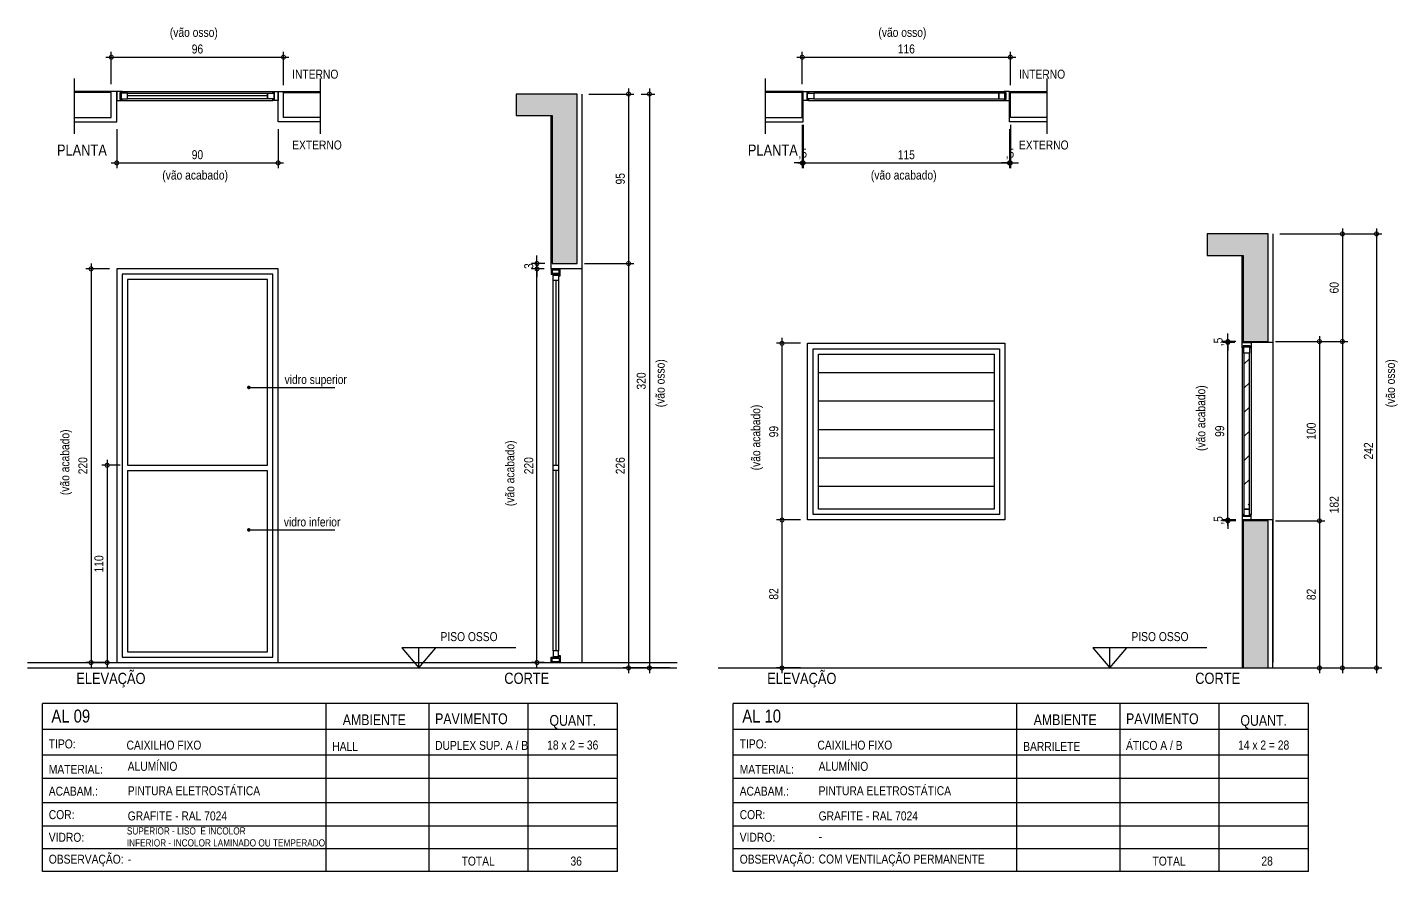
# Model space of a CAD drawing. Header units: metres. Extents: x 0 to 48.6, y -20.8 to 5.5.
# Drawn here: x 32.98 to 40.62, y 0.38 to 5.09 of the extents above; entities that cross this region are included whole.
import ezdxf

# ---------------------------------------------------------------- set-up
doc = ezdxf.new("R2010")
doc.units = ezdxf.units.M
for name, color, linetype in [('AR-CAIXILHO', 1, 'Continuous'), ('ARQ-ALV ACAB', 4, 'Continuous'), ('ARQ-ALV OSSO', 5, 'Continuous'), ('ARQ-AUX', 7, 'Continuous'), ('ARQ-AUX2', 2, 'Continuous'), ('ARQ-CAX', 1, 'Continuous'), ('ARQ-CAX @ 1', 1, 'Continuous'), ('ARQ-DIM', 2, 'Continuous'), ('ARQ-ENCH', 1, 'Continuous'), ('ARQ-EST', 2, 'Continuous'), ('ARQ-SIM', 1, 'Continuous'), ('ARQ-TXT', 2, 'Continuous'), ('ARQ-TXT01', 2, 'Continuous'), ('ES-CORTE', 2, 'Continuous')]:
    doc.layers.add(name, color=color, linetype=linetype)
doc.styles.add('Adesa', font='ARIALN.TTF')
doc.styles.add('ROMANS', font='romans', dxfattribs={"height": 0.2})
doc.dimstyles.new('1-25ARQ', dxfattribs={"dimscale": 0.25, "dimtxt": 0.2, "dimasz": 0.08, "dimexe": 0.16, "dimexo": 0.1, "dimgap": 0.1, "dimtad": 1, "dimzin": 4, "dimdsep": 46, "dimtxsty": 'ROMANS', "dimblk": 'DOT', "dimcen": 0.1, "dimclrd": 1, "dimclre": 1, "dimclrt": 3, "dimadec": 0, "dimazin": 0, "dimtfac": 1, "dimtix": 1, "dimtmove": 2, "dimatfit": 3, "dimldrblk": 'DOT', "dimfxl": 1, "dimtolj": 1, "dimtzin": 4, "dimlwd": -1, "dimlwe": -1, "dimarcsym": 0})
doc.dimstyles.new('ADESA 1-0025', dxfattribs={"dimtxt": 0.05, "dimasz": 0.045, "dimexe": 0.03, "dimexo": 0.04, "dimgap": 0.02, "dimtad": 1, "dimtoh": 1, "dimdec": 0, "dimlfac": 100, "dimzin": 4, "dimtxsty": 'Adesa', "dimblk": 'DOTSMALL', "dimcen": 1, "dimdle": 0.03, "dimclrd": 1, "dimclre": 1, "dimclrt": 256, "dimazin": 1, "dimtm": 1e-09, "dimtfac": 1, "dimtdec": 0, "dimtix": 1, "dimtmove": 2, "dimatfit": 0, "dimldrblk": 'DOTSMALL', "dimfxl": 0.8, "dimtvp": 2, "dimtolj": 1, "dimtzin": 0, "dimarcsym": 0})

# ---------------------------------------------------------------- blocks, each defined once
blk = doc.blocks.new('_DotSmall')
at = {"color": 0, "linetype": 'ByBlock', "const_width": 0.5}
blk.add_lwpolyline([(-0.0625, 0, 1), (0.0625, 0, 1)], format="xyb", close=True, dxfattribs=at)
blk = doc.blocks.new('*D160')
at = {"layer": 'ARQ-DIM', "color": 1, "lineweight": -2, "transparency": 16777216}
for p, q in [((33.4754, 4.5188), (33.4754, 4.3006)), ((34.3754, 4.5188), (34.3754, 4.3006)), ((33.4454, 4.3306), (34.4054, 4.3306))]:
    blk.add_line(p, q, dxfattribs=at)
at = {"layer": 'ARQ-DIM', "color": 1, "lineweight": -2, "transparency": 16777216, "xscale": 0.045, "yscale": 0.045, "zscale": 0.045, "rotation": 180}
blk.add_blockref('_DotSmall', (33.4754, 4.3306), dxfattribs=at)
at = {"layer": 'ARQ-DIM', "color": 1, "lineweight": -2, "transparency": 16777216, "xscale": 0.045, "yscale": 0.045, "zscale": 0.045}
blk.add_blockref('_DotSmall', (34.3754, 4.3306), dxfattribs=at)
at = {"layer": 'ARQ-DIM', "transparency": 16777216, "insert": (33.9254, 4.3761), "char_height": 0.05, "attachment_point": 5, "style": 'Adesa'}
blk.add_mtext('\\A1;90', dxfattribs=at)
blk = doc.blocks.new('*D158')
at = {"layer": 'ARQ-DIM', "color": 1, "lineweight": -2, "transparency": 16777216}
for p, q in [((33.3324, 3.7697), (33.3324, 1.5147)), ((33.4354, 3.7397), (33.3024, 3.7397)), ((33.4354, 1.5447), (33.3024, 1.5447))]:
    blk.add_line(p, q, dxfattribs=at)
at = {"layer": 'ARQ-DIM', "color": 1, "lineweight": -2, "transparency": 16777216, "xscale": 0.045, "yscale": 0.045, "zscale": 0.045}
for p, rotation in [((33.3324, 3.7397), 90), ((33.3324, 1.5447), 270)]:
    blk.add_blockref('_DotSmall', p, dxfattribs=dict(at, rotation=rotation))
at = {"layer": 'ARQ-DIM', "transparency": 16777216, "insert": (33.2869, 2.6422), "char_height": 0.05, "attachment_point": 5, "rotation": 90, "style": 'Adesa'}
blk.add_mtext('\\A1;220', dxfattribs=at)
blk = doc.blocks.new('*D161')
at = {"layer": 'ARQ-DIM', "color": 1, "lineweight": -2, "transparency": 16777216}
for p, q in [((33.4154, 4.9201), (34.4354, 4.9201)), ((33.4454, 4.7688), (33.4454, 4.9501)), ((34.4054, 4.7638), (34.4054, 4.9501))]:
    blk.add_line(p, q, dxfattribs=at)
at = {"layer": 'ARQ-DIM', "color": 1, "lineweight": -2, "transparency": 16777216, "xscale": 0.045, "yscale": 0.045, "zscale": 0.045, "rotation": 180}
blk.add_blockref('_DotSmall', (33.4454, 4.9201), dxfattribs=at)
at = {"layer": 'ARQ-DIM', "color": 1, "lineweight": -2, "transparency": 16777216, "xscale": 0.045, "yscale": 0.045, "zscale": 0.045}
blk.add_blockref('_DotSmall', (34.4054, 4.9201), dxfattribs=at)
at = {"layer": 'ARQ-DIM', "transparency": 16777216, "insert": (33.9254, 4.9656), "char_height": 0.05, "attachment_point": 5, "style": 'Adesa'}
blk.add_mtext('\\A1;96', dxfattribs=at)
blk = doc.blocks.new('*D159')
at = {"layer": 'ARQ-DIM', "color": 1, "lineweight": -2, "transparency": 16777216}
for p, q in [((36.3284, 4.7447), (36.3284, 3.7397)), ((36.1076, 4.7147), (36.3584, 4.7147)), ((36.0826, 3.7697), (36.3584, 3.7697))]:
    blk.add_line(p, q, dxfattribs=at)
at = {"layer": 'ARQ-DIM', "color": 1, "lineweight": -2, "transparency": 16777216, "xscale": 0.045, "yscale": 0.045, "zscale": 0.045}
for p, rotation in [((36.3284, 4.7147), 90), ((36.3284, 3.7697), 270)]:
    blk.add_blockref('_DotSmall', p, dxfattribs=dict(at, rotation=rotation))
at = {"layer": 'ARQ-DIM', "transparency": 16777216, "insert": (36.2828, 4.2422), "char_height": 0.05, "attachment_point": 5, "rotation": 90, "style": 'Adesa'}
blk.add_mtext('\\A1;95', dxfattribs=at)
blk = doc.blocks.new('_Dot')
at = {"color": 0, "linetype": 'ByBlock', "lineweight": -2}
blk.add_line((-0.5, 0), (-1, 0), dxfattribs=at)
at = {"color": 0, "linetype": 'ByBlock', "const_width": 0.5}
blk.add_lwpolyline([(-0.25, 0, 1), (0.25, 0, 1)], format="xyb", close=True, dxfattribs=at)
blk = doc.blocks.new('*D155')
at = {"layer": 'ARQ-DIM', "color": 1, "lineweight": -2, "transparency": 16777216}
for p, q in [((35.818, 1.5147), (35.818, 3.7697)), ((35.8576, 3.7397), (35.788, 3.7397)), ((35.8576, 1.5447), (35.788, 1.5447))]:
    blk.add_line(p, q, dxfattribs=at)
at = {"layer": 'ARQ-DIM', "color": 1, "lineweight": -2, "transparency": 16777216, "xscale": 0.045, "yscale": 0.045, "zscale": 0.045}
for p, rotation in [((35.818, 3.7397), 90), ((35.818, 1.5447), 270)]:
    blk.add_blockref('_DotSmall', p, dxfattribs=dict(at, rotation=rotation))
at = {"layer": 'ARQ-DIM', "transparency": 16777216, "insert": (35.7724, 2.6422), "char_height": 0.05, "attachment_point": 5, "rotation": 90, "style": 'Adesa'}
blk.add_mtext('\\A1;220', dxfattribs=at)
blk = doc.blocks.new('*D156')
at = {"layer": 'ARQ-DIM', "color": 1, "lineweight": -2, "transparency": 16777216}
for p, q in [((35.8626, 3.7697), (35.788, 3.7697)), ((35.818, 3.7697), (35.818, 3.8147)), ((35.818, 3.7697), (35.818, 3.7397)), ((35.8576, 3.7397), (35.788, 3.7397)), ((35.818, 3.7397), (35.818, 3.6947))]:
    blk.add_line(p, q, dxfattribs=at)
at = {"layer": 'ARQ-DIM', "color": 1, "lineweight": -2, "transparency": 16777216, "xscale": 0.045, "yscale": 0.045, "zscale": 0.045}
for p, rotation in [((35.818, 3.7697), 270), ((35.818, 3.7397), 90)]:
    blk.add_blockref('_DotSmall', p, dxfattribs=dict(at, rotation=rotation))
at = {"layer": 'ARQ-DIM', "transparency": 16777216, "insert": (35.7724, 3.7547), "char_height": 0.05, "attachment_point": 5, "rotation": 90, "style": 'Adesa'}
blk.add_mtext('\\A1;3', dxfattribs=at)
blk = doc.blocks.new('*U150')
at = {"color": 7, "linetype": 'ByBlock', "ltscale": 0.5}
for p, q in [((-0.01, 2.1604), (-0.01, 0.0646)), ((-0.04, 0.0646), (-0.04, 1.07))]:
    blk.add_line(p, q, dxfattribs=at)
blk.add_lwpolyline([(-0.04, 1.1), (-0.04, 2.1304)], dxfattribs=at)
at = {"layer": 'AR-CAIXILHO'}
for p, q in [((-0.05, 2.1654, 0), (-0.005, 2.1654, 0)), ((-0.05, 2.1654, 0), (-0.005, 2.1654, 0)), ((-0.045, 2.19), (-0.005, 2.19)), ((-0.045, 2.19), (-0.045, 2.1704, 0)), ((-0.045, 2.1704, 0), (-0.005, 2.1704, 0)), ((-0.045, 2.1654, 0), (-0.005, 2.1654, 0)), ((-0.005, 2.1704, 0), (-0.005, 2.19)), ((-0.05, 0.0296, 0), (-0.005, 0.0296, 0)), ((-0.05, 0.0296, 0), (-0.005, 0.0296, 0)), ((-0.045, 0.0296, 0), (-0.005, 0.0296, 0)), ((-0.045, 0.005), (-0.045, 0.0246, 0)), ((-0.045, 0.0246, 0), (-0.005, 0.0246, 0)), ((-0.045, 0.005), (-0.005, 0.005)), ((-0.005, 0.0246, 0), (-0.005, 0.005))]:
    blk.add_line(p, q, dxfattribs=at)
for points in [[(0, 2.1554), (0, 2.195), (0, 2.195), (0, 2.195), (-0.05, 2.195), (-0.05, 2.195), (-0.05, 2.195), (-0.05, 2.1654), (-0.05, 2.1654), (-0.005, 2.1654), (-0.005, 2.1554), (0, 2.1554), (0, 2.1554), (0, 2.1554)], [(0, 0.0396), (0, 0), (0, 0), (0, 0), (-0.05, 0), (-0.05, 0), (-0.05, 0), (-0.05, 0.0296), (-0.05, 0.0296), (-0.005, 0.0296), (-0.005, 0.0396), (0, 0.0396), (0, 0.0396), (0, 0.0396)]]:
    blk.add_lwpolyline(points, dxfattribs=at)
at = {"layer": 'AR-CAIXILHO', "color": 1}
for points in [[(-0.04, 2.1604), (-0.01, 2.1604), (-0.01, 2.1304), (-0.04, 2.1304)], [(-0.04, 1.1), (-0.01, 1.1), (-0.01, 1.07), (-0.04, 1.07)], [(-0.04, 0.0346), (-0.01, 0.0346), (-0.01, 0.0646), (-0.04, 0.0646)]]:
    blk.add_lwpolyline(points, close=True, dxfattribs=at)
at = {"layer": 'ARQ-AUX'}
for points in [[(-0.025, 2.1304), (-0.025, 1.1)], [(-0.025, 1.07), (-0.025, 0.0646)]]:
    blk.add_lwpolyline(points, dxfattribs=at)
at = {"layer": 'ARQ-CAX'}
for points in [[(-0.04, 2.1604), (-0.01, 2.1604)], [(-0.04, 0.0346), (-0.01, 0.0346)]]:
    blk.add_lwpolyline(points, dxfattribs=at)
blk = doc.blocks.new('*D162')
at = {"layer": 'ARQ-DIM', "color": 1, "lineweight": -2, "transparency": 16777216}
for p, q in [((36.0826, 3.7697), (36.3584, 3.7697)), ((36.3284, 3.7997), (36.3284, 1.4847)), ((36.5578, 1.5147), (36.2984, 1.5147))]:
    blk.add_line(p, q, dxfattribs=at)
at = {"layer": 'ARQ-DIM', "color": 1, "lineweight": -2, "transparency": 16777216, "xscale": 0.045, "yscale": 0.045, "zscale": 0.045}
for p, rotation in [((36.3284, 3.7697), 90), ((36.3284, 1.5147), 270)]:
    blk.add_blockref('_DotSmall', p, dxfattribs=dict(at, rotation=rotation))
at = {"layer": 'ARQ-DIM', "transparency": 16777216, "insert": (36.2828, 2.6422), "char_height": 0.05, "attachment_point": 5, "rotation": 90, "style": 'Adesa'}
blk.add_mtext('\\A1;226', dxfattribs=at)
blk = doc.blocks.new('*D157')
at = {"layer": 'ARQ-DIM', "color": 1, "lineweight": -2, "transparency": 16777216}
for p, q in [((36.4449, 4.7447), (36.4449, 1.4847)), ((36.3984, 4.7147), (36.4749, 4.7147)), ((36.3984, 1.5147), (36.4749, 1.5147))]:
    blk.add_line(p, q, dxfattribs=at)
at = {"layer": 'ARQ-DIM', "color": 1, "lineweight": -2, "transparency": 16777216, "xscale": 0.045, "yscale": 0.045, "zscale": 0.045}
for p, rotation in [((36.4449, 4.7147), 90), ((36.4449, 1.5147), 270)]:
    blk.add_blockref('_DotSmall', p, dxfattribs=dict(at, rotation=rotation))
at = {"layer": 'ARQ-DIM', "transparency": 16777216, "insert": (36.3994, 3.1147), "char_height": 0.05, "attachment_point": 5, "rotation": 90, "style": 'Adesa'}
blk.add_mtext('\\A1;320', dxfattribs=at)
blk = doc.blocks.new('*D163')
at = {"layer": 'ARQ-DIM', "color": 1, "lineweight": -2, "transparency": 16777216}
for p, q in [((33.4221, 2.6747), (33.4221, 1.5147)), ((33.4954, 2.6447), (33.3921, 2.6447)), ((33.4354, 1.5447), (33.3921, 1.5447))]:
    blk.add_line(p, q, dxfattribs=at)
at = {"layer": 'ARQ-DIM', "color": 1, "lineweight": -2, "transparency": 16777216, "xscale": 0.045, "yscale": 0.045, "zscale": 0.045}
for p, rotation in [((33.4221, 2.6447), 90), ((33.4221, 1.5447), 270)]:
    blk.add_blockref('_DotSmall', p, dxfattribs=dict(at, rotation=rotation))
at = {"layer": 'ARQ-DIM', "transparency": 16777216, "insert": (33.3765, 2.0947), "char_height": 0.05, "attachment_point": 5, "rotation": 90, "style": 'Adesa'}
blk.add_mtext('\\A1;110', dxfattribs=at)
blk = doc.blocks.new('*U164')
at = {"color": 0, "linetype": 'ByBlock', "ltscale": 0.5}
for points in [[(0.02, -0.045), (0.02, -0.045), (0.02, -0.045), (0.02, -0.045), (0.02, -0.045), (0.02, -0.045), (0.02, -0.045), (0.02, -0.045), (0.02, -0.045), (0.03, -0.045), (0.03, -0.05), (0, -0.05), (0, 0), (0.03, 0), (0.03, -0.005), (0.02, -0.005), (0.02, -0.045)], [(0.88, -0.045), (0.88, -0.045), (0.88, -0.045), (0.88, -0.045), (0.88, -0.045), (0.88, -0.045), (0.88, -0.045), (0.88, -0.045), (0.88, -0.045), (0.87, -0.045), (0.87, -0.05), (0.9, -0.05), (0.9, 0), (0.87, 0), (0.87, -0.005), (0.88, -0.005), (0.88, -0.045)], [(0.025, -0.01), (0.06, -0.01), (0.06, -0.04), (0.025, -0.04)], [(0.875, -0.01), (0.84, -0.01), (0.84, -0.04), (0.875, -0.04)]]:
    blk.add_lwpolyline(points, close=True, dxfattribs=at)
at = {"color": 8, "linetype": 'ByBlock', "ltscale": 0.5}
for points in [[(0.87, 0), (0.03, 0)], [(0.87, -0.05), (0.03, -0.05)]]:
    blk.add_lwpolyline(points, dxfattribs=at)
at = {"color": 7, "linetype": 'ByBlock', "ltscale": 0.5}
blk.add_lwpolyline([(0.84, -0.01), (0.84, -0.04), (0.06, -0.04), (0.06, -0.01)], close=True, dxfattribs=at)
blk.add_lwpolyline([(0.06, -0.025), (0.84, -0.025)], dxfattribs=at)
blk = doc.blocks.new('*U165')
at = {"layer": 'ARQ-CAX'}
for points in [[(0.9, 0.04), (0, 0.04), (0, -2.155), (0.9, -2.155)], [(0.87, 0.01), (0.03, 0.01), (0.03, -2.125), (0.87, -2.125)]]:
    blk.add_lwpolyline(points, close=True, dxfattribs=at)
for points in [[(0.84, -1.055), (0.84, -0.02), (0.06, -0.02), (0.06, -1.055)], [(0.06, -1.055), (0.84, -1.055)], [(0.06, -1.085), (0.06, -2.095), (0.84, -2.095), (0.84, -1.085)], [(0.06, -1.085), (0.84, -1.085)]]:
    blk.add_lwpolyline(points, dxfattribs=at)
blk = doc.blocks.new('*D171')
at = {"layer": 'ARQ-DIM', "color": 1, "lineweight": -2, "transparency": 16777216}
for p, q in [((37.3018, 4.5188), (37.3018, 4.3006)), ((38.4518, 4.5188), (38.4518, 4.3006)), ((37.2718, 4.3306), (38.4818, 4.3306))]:
    blk.add_line(p, q, dxfattribs=at)
at = {"layer": 'ARQ-DIM', "color": 1, "lineweight": -2, "transparency": 16777216, "xscale": 0.045, "yscale": 0.045, "zscale": 0.045, "rotation": 180}
blk.add_blockref('_DotSmall', (37.3018, 4.3306), dxfattribs=at)
at = {"layer": 'ARQ-DIM', "color": 1, "lineweight": -2, "transparency": 16777216, "xscale": 0.045, "yscale": 0.045, "zscale": 0.045}
blk.add_blockref('_DotSmall', (38.4518, 4.3306), dxfattribs=at)
at = {"layer": 'ARQ-DIM', "transparency": 16777216, "insert": (37.8768, 4.3761), "char_height": 0.05, "attachment_point": 5, "style": 'Adesa'}
blk.add_mtext('\\A1;115', dxfattribs=at)
blk = doc.blocks.new('*D169')
at = {"layer": 'ARQ-DIM', "color": 1, "lineweight": -2, "transparency": 16777216}
for p, q in [((37.2868, 3.3247), (37.1537, 3.3247)), ((37.1837, 3.3547), (37.1837, 2.3097)), ((37.2868, 2.3397), (37.1537, 2.3397))]:
    blk.add_line(p, q, dxfattribs=at)
at = {"layer": 'ARQ-DIM', "color": 1, "lineweight": -2, "transparency": 16777216, "xscale": 0.045, "yscale": 0.045, "zscale": 0.045}
for p, rotation in [((37.1837, 3.3247), 90), ((37.1837, 2.3397), 270)]:
    blk.add_blockref('_DotSmall', p, dxfattribs=dict(at, rotation=rotation))
at = {"layer": 'ARQ-DIM', "transparency": 16777216, "insert": (37.1382, 2.8322), "char_height": 0.05, "attachment_point": 5, "rotation": 90, "style": 'Adesa'}
blk.add_mtext('\\A1;99', dxfattribs=at)
blk = doc.blocks.new('*D172')
at = {"layer": 'ARQ-DIM', "color": 1, "lineweight": -2, "transparency": 16777216}
for p, q in [((37.2668, 4.9201), (38.4868, 4.9201)), ((37.2968, 4.7688), (37.2968, 4.9501)), ((38.4568, 4.7638), (38.4568, 4.9501))]:
    blk.add_line(p, q, dxfattribs=at)
at = {"layer": 'ARQ-DIM', "color": 1, "lineweight": -2, "transparency": 16777216, "xscale": 0.045, "yscale": 0.045, "zscale": 0.045, "rotation": 180}
blk.add_blockref('_DotSmall', (37.2968, 4.9201), dxfattribs=at)
at = {"layer": 'ARQ-DIM', "color": 1, "lineweight": -2, "transparency": 16777216, "xscale": 0.045, "yscale": 0.045, "zscale": 0.045}
blk.add_blockref('_DotSmall', (38.4568, 4.9201), dxfattribs=at)
at = {"layer": 'ARQ-DIM', "transparency": 16777216, "insert": (37.8768, 4.9656), "char_height": 0.05, "attachment_point": 5, "style": 'Adesa'}
blk.add_mtext('\\A1;116', dxfattribs=at)
blk = doc.blocks.new('*D170')
at = {"layer": 'ARQ-DIM', "color": 1, "lineweight": -2, "transparency": 16777216}
for p, q in [((39.959, 3.9347), (40.3376, 3.9347)), ((40.3076, 3.9647), (40.3076, 3.3047)), ((39.934, 3.3347), (40.3376, 3.3347))]:
    blk.add_line(p, q, dxfattribs=at)
at = {"layer": 'ARQ-DIM', "color": 1, "lineweight": -2, "transparency": 16777216, "xscale": 0.045, "yscale": 0.045, "zscale": 0.045}
for p, rotation in [((40.3076, 3.9347), 90), ((40.3076, 3.3347), 270)]:
    blk.add_blockref('_DotSmall', p, dxfattribs=dict(at, rotation=rotation))
at = {"layer": 'ARQ-DIM', "transparency": 16777216, "insert": (40.262, 3.6347), "char_height": 0.05, "attachment_point": 5, "rotation": 90, "style": 'Adesa'}
blk.add_mtext('\\A1;60', dxfattribs=at)
blk = doc.blocks.new('*D166')
at = {"layer": 'ARQ-DIM', "color": 1, "lineweight": -2, "transparency": 16777216}
for p, q in [((39.709, 3.3297), (39.6393, 3.3297)), ((39.6693, 2.3097), (39.6693, 3.3597)), ((39.699, 2.3397), (39.6393, 2.3397))]:
    blk.add_line(p, q, dxfattribs=at)
at = {"layer": 'ARQ-DIM', "color": 1, "lineweight": -2, "transparency": 16777216, "xscale": 0.045, "yscale": 0.045, "zscale": 0.045}
for p, rotation in [((39.6693, 3.3297), 90), ((39.6693, 2.3397), 270)]:
    blk.add_blockref('_DotSmall', p, dxfattribs=dict(at, rotation=rotation))
at = {"layer": 'ARQ-DIM', "transparency": 16777216, "insert": (39.6238, 2.8347), "char_height": 0.05, "attachment_point": 5, "rotation": 90, "style": 'Adesa'}
blk.add_mtext('\\A1;99', dxfattribs=at)
blk = doc.blocks.new('*D167')
at = {"layer": 'ARQ-DIM', "color": 1, "lineweight": -2, "transparency": 16777216}
for p, q in [((39.6693, 3.3347), (39.6693, 3.3797)), ((39.714, 3.3347), (39.6393, 3.3347)), ((39.709, 3.3297), (39.6393, 3.3297)), ((39.6693, 3.3347), (39.6693, 3.3297)), ((39.6693, 3.3297), (39.6693, 3.2847))]:
    blk.add_line(p, q, dxfattribs=at)
at = {"layer": 'ARQ-DIM', "color": 1, "lineweight": -2, "transparency": 16777216, "xscale": 0.045, "yscale": 0.045, "zscale": 0.045}
for p, rotation in [((39.6693, 3.3347), 270), ((39.6693, 3.3297), 90)]:
    blk.add_blockref('_DotSmall', p, dxfattribs=dict(at, rotation=rotation))
at = {"layer": 'ARQ-DIM', "transparency": 16777216, "insert": (39.6193, 3.3322), "char_height": 0.05, "attachment_point": 5, "rotation": 90, "style": 'Adesa'}
blk.add_mtext('\\A1;,5', dxfattribs=at)
blk = doc.blocks.new('*D173')
at = {"layer": 'ARQ-DIM', "color": 1, "lineweight": -2, "transparency": 16777216}
for p, q in [((40.1797, 3.3647), (40.1797, 2.3047)), ((39.934, 3.3347), (40.2097, 3.3347)), ((39.934, 2.3347), (40.2097, 2.3347))]:
    blk.add_line(p, q, dxfattribs=at)
at = {"layer": 'ARQ-DIM', "color": 1, "lineweight": -2, "transparency": 16777216, "xscale": 0.045, "yscale": 0.045, "zscale": 0.045}
for p, rotation in [((40.1797, 3.3347), 90), ((40.1797, 2.3347), 270)]:
    blk.add_blockref('_DotSmall', p, dxfattribs=dict(at, rotation=rotation))
at = {"layer": 'ARQ-DIM', "transparency": 16777216, "insert": (40.1342, 2.8347), "char_height": 0.05, "attachment_point": 5, "rotation": 90, "style": 'Adesa'}
blk.add_mtext('\\A1;100', dxfattribs=at)
blk = doc.blocks.new('*D168')
at = {"layer": 'ARQ-DIM', "color": 1, "lineweight": -2, "transparency": 16777216}
for p, q in [((40.2497, 3.9347), (40.5277, 3.9347)), ((40.4977, 3.9647), (40.4977, 1.4847)), ((40.2497, 1.5147), (40.5277, 1.5147))]:
    blk.add_line(p, q, dxfattribs=at)
at = {"layer": 'ARQ-DIM', "color": 1, "lineweight": -2, "transparency": 16777216, "xscale": 0.045, "yscale": 0.045, "zscale": 0.045}
for p, rotation in [((40.4977, 3.9347), 90), ((40.4977, 1.5147), 270)]:
    blk.add_blockref('_DotSmall', p, dxfattribs=dict(at, rotation=rotation))
at = {"layer": 'ARQ-DIM', "transparency": 16777216, "insert": (40.4526, 2.7247), "char_height": 0.05, "attachment_point": 5, "rotation": 90, "style": 'Adesa'}
blk.add_mtext('\\A1;242', dxfattribs=at)
blk = doc.blocks.new('*D174')
at = {"layer": 'ARQ-DIM', "color": 1, "lineweight": -2, "transparency": 16777216}
for p, q in [((40.1118, 2.3347), (40.2097, 2.3347)), ((40.1797, 2.3647), (40.1797, 1.4847)), ((40.1118, 1.5147), (40.2097, 1.5147))]:
    blk.add_line(p, q, dxfattribs=at)
at = {"layer": 'ARQ-DIM', "color": 1, "lineweight": -2, "transparency": 16777216, "xscale": 0.045, "yscale": 0.045, "zscale": 0.045}
for p, rotation in [((40.1797, 2.3347), 90), ((40.1797, 1.5147), 270)]:
    blk.add_blockref('_DotSmall', p, dxfattribs=dict(at, rotation=rotation))
at = {"layer": 'ARQ-DIM', "transparency": 16777216, "insert": (40.1342, 1.9247), "char_height": 0.05, "attachment_point": 5, "rotation": 90, "style": 'Adesa'}
blk.add_mtext('\\A1;82', dxfattribs=at)
blk = doc.blocks.new('*D175')
at = {"layer": 'ARQ-DIM', "color": 1, "lineweight": -2, "transparency": 16777216}
for p, q in [((40.3076, 3.3647), (40.3076, 1.4847)), ((40.2497, 3.3347), (40.3376, 3.3347)), ((40.2497, 1.5147), (40.3376, 1.5147))]:
    blk.add_line(p, q, dxfattribs=at)
at = {"layer": 'ARQ-DIM', "color": 1, "lineweight": -2, "transparency": 16777216, "xscale": 0.045, "yscale": 0.045, "zscale": 0.045}
for p, rotation in [((40.3076, 3.3347), 90), ((40.3076, 1.5147), 270)]:
    blk.add_blockref('_DotSmall', p, dxfattribs=dict(at, rotation=rotation))
at = {"layer": 'ARQ-DIM', "transparency": 16777216, "insert": (40.262, 2.4247), "char_height": 0.05, "attachment_point": 5, "rotation": 90, "style": 'Adesa'}
blk.add_mtext('\\A1;182', dxfattribs=at)
blk = doc.blocks.new('*D176')
at = {"layer": 'ARQ-DIM', "color": 1, "lineweight": -2, "transparency": 16777216}
for p, q in [((39.6693, 2.3397), (39.6693, 2.3847)), ((39.714, 2.3397), (39.6393, 2.3397)), ((39.714, 2.3347), (39.6393, 2.3347)), ((39.6693, 2.3347), (39.6693, 2.3397)), ((39.6693, 2.3347), (39.6693, 2.2897))]:
    blk.add_line(p, q, dxfattribs=at)
at = {"layer": 'ARQ-DIM', "color": 1, "lineweight": -2, "transparency": 16777216, "xscale": 0.045, "yscale": 0.045, "zscale": 0.045}
for p, rotation in [((39.6693, 2.3397), 270), ((39.6693, 2.3347), 90)]:
    blk.add_blockref('_DotSmall', p, dxfattribs=dict(at, rotation=rotation))
at = {"layer": 'ARQ-DIM', "transparency": 16777216, "insert": (39.6193, 2.3372), "char_height": 0.05, "attachment_point": 5, "rotation": 90, "style": 'Adesa'}
blk.add_mtext('\\A1;,5', dxfattribs=at)
blk = doc.blocks.new('*D177')
at = {"layer": 'ARQ-DIM', "color": 1, "lineweight": -2, "transparency": 16777216}
for p, q in [((37.1837, 2.3697), (37.1837, 1.4847)), ((37.2868, 2.3397), (37.1537, 2.3397)), ((37.2868, 1.5147), (37.1537, 1.5147))]:
    blk.add_line(p, q, dxfattribs=at)
at = {"layer": 'ARQ-DIM', "color": 1, "lineweight": -2, "transparency": 16777216, "xscale": 0.045, "yscale": 0.045, "zscale": 0.045}
for p, rotation in [((37.1837, 2.3397), 90), ((37.1837, 1.5147), 270)]:
    blk.add_blockref('_DotSmall', p, dxfattribs=dict(at, rotation=rotation))
at = {"layer": 'ARQ-DIM', "transparency": 16777216, "insert": (37.1382, 1.9272), "char_height": 0.05, "attachment_point": 5, "rotation": 90, "style": 'Adesa'}
blk.add_mtext('\\A1;82', dxfattribs=at)
blk = doc.blocks.new('*U179')
at = {"color": 0, "linetype": 'ByBlock', "ltscale": 0.5}
for points in [[(0.02, -0.045), (0.02, -0.045), (0.02, -0.045), (0.02, -0.045), (0.02, -0.045), (0.02, -0.045), (0.02, -0.045), (0.02, -0.045), (0.02, -0.045), (0.03, -0.045), (0.03, -0.05), (0, -0.05), (0, 0), (0.03, 0), (0.03, -0.005), (0.02, -0.005), (0.02, -0.045)], [(0.9701, -0.045), (0.9701, -0.045), (0.9701, -0.045), (0.9701, -0.045), (0.9701, -0.045), (0.9701, -0.045), (0.9701, -0.045), (0.9701, -0.045), (0.9701, -0.045), (0.9601, -0.045), (0.9601, -0.05), (0.9901, -0.05), (0.9901, 0), (0.9601, 0), (0.9601, -0.005), (0.9701, -0.005), (0.9701, -0.045)], [(0.025, -0.01), (0.06, -0.01), (0.06, -0.04), (0.025, -0.04)], [(0.9651, -0.01), (0.9301, -0.01), (0.9301, -0.04), (0.9651, -0.04)]]:
    blk.add_lwpolyline(points, close=True, dxfattribs=at)
at = {"color": 8, "linetype": 'ByBlock', "ltscale": 0.5}
for points in [[(0.9601, 0), (0.03, 0)], [(0.9601, -0.05), (0.03, -0.05)]]:
    blk.add_lwpolyline(points, dxfattribs=at)
at = {"color": 7, "linetype": 'ByBlock', "ltscale": 0.5}
blk.add_lwpolyline([(0.9301, -0.01), (0.9301, -0.04), (0.06, -0.04), (0.06, -0.01)], close=True, dxfattribs=at)
blk = doc.blocks.new('*U582')
at = {"color": 0, "linetype": 'ByBlock', "ltscale": 0.5}
for points in [[(0.02, -0.045), (0.02, -0.045), (0.02, -0.045), (0.02, -0.045), (0.02, -0.045), (0.02, -0.045), (0.02, -0.045), (0.02, -0.045), (0.02, -0.045), (0.03, -0.045), (0.03, -0.05), (0, -0.05), (0, 0), (0.03, 0), (0.03, -0.005), (0.02, -0.005), (0.02, -0.045)], [(1.13, -0.045), (1.13, -0.045), (1.13, -0.045), (1.13, -0.045), (1.13, -0.045), (1.13, -0.045), (1.13, -0.045), (1.13, -0.045), (1.13, -0.045), (1.12, -0.045), (1.12, -0.05), (1.15, -0.05), (1.15, 0), (1.12, 0), (1.12, -0.005), (1.13, -0.005), (1.13, -0.045)], [(0.025, -0.01), (0.06, -0.01), (0.06, -0.04), (0.025, -0.04)], [(1.125, -0.01), (1.09, -0.01), (1.09, -0.04), (1.125, -0.04)]]:
    blk.add_lwpolyline(points, close=True, dxfattribs=at)
at = {"color": 8, "linetype": 'ByBlock', "ltscale": 0.5}
for points in [[(1.12, 0), (0.03, 0)], [(1.12, -0.05), (0.03, -0.05)]]:
    blk.add_lwpolyline(points, dxfattribs=at)
at = {"color": 7, "linetype": 'ByBlock', "ltscale": 0.5}
blk.add_lwpolyline([(1.09, -0.01), (1.09, -0.04), (0.06, -0.04), (0.06, -0.01)], close=True, dxfattribs=at)
blk = doc.blocks.new('*D583')
at = {"layer": 'ARQ-DIM', "color": 1, "lineweight": -2, "transparency": 16777216}
for p, q in [((38.4518, 4.5188), (38.4518, 4.3006)), ((38.4568, 4.5438), (38.4568, 4.3006)), ((38.4518, 4.3306), (38.4068, 4.3306)), ((38.4568, 4.3306), (38.4518, 4.3306)), ((38.4568, 4.3306), (38.5018, 4.3306))]:
    blk.add_line(p, q, dxfattribs=at)
at = {"layer": 'ARQ-DIM', "color": 1, "lineweight": -2, "transparency": 16777216, "xscale": 0.045, "yscale": 0.045, "zscale": 0.045}
blk.add_blockref('_DotSmall', (38.4518, 4.3306), dxfattribs=at)
at = {"layer": 'ARQ-DIM', "color": 1, "lineweight": -2, "transparency": 16777216, "xscale": 0.045, "yscale": 0.045, "zscale": 0.045, "rotation": 180}
blk.add_blockref('_DotSmall', (38.4568, 4.3306), dxfattribs=at)
at = {"layer": 'ARQ-DIM', "transparency": 16777216, "insert": (38.4543, 4.3805), "char_height": 0.05, "attachment_point": 5, "style": 'Adesa'}
blk.add_mtext('\\A1;,5', dxfattribs=at)
blk = doc.blocks.new('*D584')
at = {"layer": 'ARQ-DIM', "color": 1, "lineweight": -2, "transparency": 16777216}
for p, q in [((37.2968, 4.5438), (37.2968, 4.3006)), ((37.3018, 4.5438), (37.3018, 4.3006)), ((37.2968, 4.3306), (37.2518, 4.3306)), ((37.2968, 4.3306), (37.3018, 4.3306)), ((37.3018, 4.3306), (37.3468, 4.3306))]:
    blk.add_line(p, q, dxfattribs=at)
at = {"layer": 'ARQ-DIM', "color": 1, "lineweight": -2, "transparency": 16777216, "xscale": 0.045, "yscale": 0.045, "zscale": 0.045}
blk.add_blockref('_DotSmall', (37.2968, 4.3306), dxfattribs=at)
at = {"layer": 'ARQ-DIM', "color": 1, "lineweight": -2, "transparency": 16777216, "xscale": 0.045, "yscale": 0.045, "zscale": 0.045, "rotation": 180}
blk.add_blockref('_DotSmall', (37.3018, 4.3306), dxfattribs=at)
at = {"layer": 'ARQ-DIM', "transparency": 16777216, "insert": (37.2993, 4.3805), "char_height": 0.05, "attachment_point": 5, "style": 'Adesa'}
blk.add_mtext('\\A1;,5', dxfattribs=at)
blk = doc.blocks.new('ALUMINIO')
h = blk.add_hatch(color=8)
h.dxf.hatch_style = 1
h.paths.add_polyline_path([(36.0426, 4.7147), (35.7026, 4.7147), (35.7026, 4.5947), (35.9026, 4.5947), (35.9026, 3.7697), (36.0426, 3.7697)])
h = blk.add_hatch(color=8)
h.dxf.hatch_style = 1
h.paths.add_polyline_path([(39.894, 3.9347), (39.554, 3.9347), (39.554, 3.8147), (39.754, 3.8147), (39.754, 3.3347), (39.894, 3.3347)])
at = {"layer": 'ARQ-AUX'}
h = blk.add_hatch(dxfattribs=at)
h.set_pattern_fill('ANSI31', color=256, scale=0.03)
h.set_pattern_definition([(45, (0, -0.18), (-0.06735192, 0.06735192), [])])
h.paths.add_polyline_path([(39.789, 3.3347), (39.759, 3.3347), (39.759, 2.4247), (39.789, 2.4247)])
h = blk.add_hatch(dxfattribs=at)
h.set_pattern_fill('LINE', color=256, scale=0.05)
h.set_pattern_definition([(0, (38.36677, 3.47967), (0, 0.15875), [])])
h.paths.add_polyline_path([(37.3868, 3.2647), (38.3668, 3.2647), (38.3668, 2.3997), (37.3868, 2.3997)])
at = {"layer": 'ARQ-EST'}
h = blk.add_hatch(color=8, dxfattribs=at)
h.dxf.hatch_style = 1
h.paths.add_polyline_path([(39.894, 1.5147), (39.754, 1.5147), (39.754, 2.3347), (39.894, 2.3347)])
at = {"color": 8}
for p, q in [((35.7026, 4.7147), (35.7026, 4.5947)), ((39.554, 3.9347), (39.554, 3.8147))]:
    blk.add_line(p, q, dxfattribs=at)
at = {"layer": 'ARQ-ALV ACAB', "color": 4}
for p, q in [((39.749, 2.3397), (39.749, 1.5147)), ((39.919, 1.5147), (39.919, 2.3397))]:
    blk.add_line(p, q, dxfattribs=at)
at = {"layer": 'ARQ-ALV ACAB', "ltscale": 0.05}
blk.add_line((32.9776, 1.5447), (36.5997, 1.5447), dxfattribs=at)
for points in [[(33.2408, 4.5588), (33.4754, 4.5588), (33.4754, 4.7288), (33.2397, 4.7288)], [(34.6101, 4.5588), (34.3754, 4.5588), (34.3754, 4.7288), (34.6101, 4.7288)], [(37.0921, 4.5588), (37.3018, 4.5588), (37.3018, 4.7288), (37.0911, 4.7288)], [(38.6614, 4.5588), (38.4518, 4.5588), (38.4518, 4.7288), (38.6614, 4.7288)]]:
    blk.add_lwpolyline(points, dxfattribs=at)
at = {"layer": 'ARQ-ALV ACAB'}
for points in [[(36.0676, 4.7147), (36.0676, 3.7397), (35.8976, 3.7397), (35.8976, 4.5947)], [(39.919, 3.9347), (39.919, 3.3297), (39.749, 3.3297), (39.749, 3.8147)]]:
    blk.add_lwpolyline(points, dxfattribs=at)
at = {"layer": 'ARQ-ALV ACAB', "color": 4}
blk.add_lwpolyline([(39.919, 2.3397), (39.749, 2.3397)], dxfattribs=at)
at = {"layer": 'ARQ-ALV OSSO', "ltscale": 0.05}
for points in [[(33.2408, 4.5838), (33.4454, 4.5838), (33.4454, 4.7238), (33.2408, 4.7238)], [(34.6101, 4.5838), (34.4054, 4.5838), (34.4054, 4.7238), (34.6101, 4.7238)], [(37.0921, 4.5838), (37.2968, 4.5838), (37.2968, 4.7238), (37.0921, 4.7238)], [(38.6614, 4.5838), (38.4568, 4.5838), (38.4568, 4.7238), (38.6614, 4.7238)]]:
    blk.add_lwpolyline(points, dxfattribs=at)
at = {"layer": 'ARQ-AUX'}
for points in [[(36.0676, 3.7397), (36.0676, 1.5447)], [(39.919, 3.3297), (39.919, 1.5447)]]:
    blk.add_lwpolyline(points, dxfattribs=at)
at = {"layer": 'ARQ-AUX2'}
for points in [[(35.7026, 4.5947), (35.9026, 4.5947), (35.9026, 3.7697), (36.0426, 3.7697), (36.0426, 4.7147), (35.7026, 4.7147)], [(39.554, 3.8147), (39.754, 3.8147), (39.754, 3.3347), (39.894, 3.3347), (39.894, 3.9347), (39.554, 3.9347)]]:
    blk.add_lwpolyline(points, dxfattribs=at)
at = {"layer": 'ARQ-CAX'}
for points in [[(37.3268, 3.3247), (38.4268, 3.3247), (38.4268, 2.3397), (37.3268, 2.3397)], [(37.3568, 3.2947), (38.3968, 3.2947), (38.3968, 2.3697), (37.3568, 2.3697)], [(37.3868, 3.2647), (38.3668, 3.2647), (38.3668, 2.3997), (37.3868, 2.3997)]]:
    blk.add_lwpolyline(points, close=True, dxfattribs=at)
at = {"layer": 'ARQ-DIM'}
for points in [[(35.7009, 1.6272), (35.0646, 1.6272), (35.1596, 1.5147), (35.2545, 1.6272), (35.0646, 1.6272), (35.1596, 1.5147), (35.1596, 1.6272)], [(39.5522, 1.6272), (38.916, 1.6272), (39.0109, 1.5147), (39.1059, 1.6272), (38.916, 1.6272), (39.0109, 1.5147), (39.0109, 1.6272)]]:
    blk.add_lwpolyline(points, dxfattribs=at)
at = {"layer": 'ARQ-ENCH', "ltscale": 0.01}
for p, q in [((33.2397, 4.4923), (33.2397, 4.8013)), ((34.6111, 4.4923), (34.6111, 4.8013)), ((37.0911, 4.4923), (37.0911, 4.8013)), ((38.6625, 4.4923), (38.6625, 4.8013)), ((36.267, 1.3159), (33.061, 1.3159)), ((33.061, 0.379), (33.061, 1.3159)), ((34.6423, 0.379), (34.6423, 1.3159)), ((34.6423, 0.379), (34.6423, 1.3159)), ((35.2155, 1.3159), (35.2155, 0.379)), ((35.7678, 1.3159), (35.7678, 0.379)), ((36.267, 0.379), (36.267, 1.3159)), ((40.1184, 1.3159), (36.9123, 1.3159)), ((36.9123, 0.379), (36.9123, 1.3159)), ((38.4937, 0.379), (38.4937, 1.3159)), ((38.4937, 0.379), (38.4937, 1.3159)), ((39.0668, 1.3159), (39.0668, 0.379)), ((39.6192, 1.3159), (39.6192, 0.379)), ((40.1184, 0.379), (40.1184, 1.3159)), ((36.267, 1.172), (33.061, 1.172)), ((40.1184, 1.172), (36.9123, 1.172)), ((36.267, 1.0282), (33.061, 1.0282)), ((40.1184, 1.0282), (36.9123, 1.0282)), ((36.267, 0.8975), (33.061, 0.8975)), ((40.1184, 0.8975), (36.9123, 0.8975)), ((36.267, 0.7624), (33.061, 0.7624)), ((40.1184, 0.7624), (36.9123, 0.7624)), ((36.267, 0.6317), (33.061, 0.6317)), ((40.1184, 0.6317), (36.9123, 0.6317)), ((36.267, 0.5053), (33.061, 0.5053)), ((40.1184, 0.5053), (36.9123, 0.5053)), ((36.267, 0.379), (33.061, 0.379)), ((40.1184, 0.379), (36.9123, 0.379))]:
    blk.add_line(p, q, dxfattribs=at)
at = {"layer": 'ES-CORTE'}
for p, q in [((39.894, 2.3347), (39.754, 2.3347)), ((39.754, 2.3347), (39.754, 1.5147)), ((39.894, 1.5147), (39.894, 2.3347)), ((32.9776, 1.5147), (36.5978, 1.5147)), ((36.8289, 1.5147), (40.4491, 1.5147))]:
    blk.add_line(p, q, dxfattribs=at)
blk.add_blockref('*U165', (33.4754, 3.6997))
at = {"layer": 'ARQ-CAX @ 1', "rotation": 180}
blk.add_blockref('*U164', (34.3754, 4.6788), dxfattribs=at)
at = {"layer": 'ARQ-CAX @ 1', "xscale": -1}
blk.add_blockref('*U582', (38.4518, 4.7288), dxfattribs=at)
at = {"layer": 'ARQ-CAX @ 1', "xscale": -1, "rotation": 270}
blk.add_blockref('*U179', (39.799, 2.3397), dxfattribs=at)
at = {"layer": 'ARQ-DIM'}
blk.add_blockref('*U150', (35.9476, 1.5447), dxfattribs=at)
at = {"layer": 'ARQ-TXT', "attachment_point": 1, "style": 'Adesa'}
for s, insert, char_height, width in [('(vão osso)', (33.7715, 5.0836), 0.05, 0.551174), ('(vão osso)', (37.7213, 5.0836), 0.05, 0.551174), ('PLANTA', (33.1422, 4.4332), 0.0625, 0.551174), ('PLANTA', (36.9935, 4.4332), 0.0625, 0.551174), ('(vão acabado)', (33.7295, 4.2877), 0.05, 0.551174), ('(vão acabado)', (37.6792, 4.2877), 0.05, 0.551174), ('vidro superior', (34.4113, 3.148), 0.05, 0.551174), ('vidro inferior', (34.407, 2.3536), 0.05, 0.551174), ('PISO OSSO', (35.2803, 1.7143), 0.05, 0.88), ('PISO OSSO', (39.1317, 1.7143), 0.05, 0.88), ('ELEVAÇÃO', (33.25, 1.4875), 0.0625, 0.551174), ('CORTE', (35.6358, 1.4883), 0.0625, 0.551174), ('ELEVAÇÃO', (37.1013, 1.4875), 0.0625, 0.551174), ('CORTE', (39.4871, 1.4883), 0.0625, 0.551174)]:
    blk.add_mtext(s, dxfattribs=dict(at, insert=insert, char_height=char_height, width=width))
at = {"layer": 'ARQ-TXT', "ltscale": 0.01, "style": 'Adesa'}
for s, insert, char_height, width, attachment_point in [('INTERNO', (34.4533, 4.8504), 0.05, 0.686828, 1), ('INTERNO', (38.5047, 4.8504), 0.05, 0.686828, 1), ('EXTERNO', (34.4533, 4.4555), 0.05, 0.686828, 1), ('EXTERNO', (38.5047, 4.4555), 0.05, 0.686828, 1), ('AL 09', (33.1116, 1.2823), 0.072, 0.605305, 1), ('AMBIENTE', (34.911, 1.2556), 0.06, 0.467927, 2), ('PAVIMENTO', (35.2502, 1.2309), 0.06, 0.336611, 4), ('QUANT.', (36.0174, 1.2519), 0.06, 0.49922, 2), ('AL 10', (36.9629, 1.2823), 0.072, 0.605305, 1), ('AMBIENTE', (38.7623, 1.2556), 0.06, 0.467927, 2), ('PAVIMENTO', (39.1015, 1.2309), 0.06, 0.336611, 4), ('QUANT.', (39.8688, 1.2519), 0.06, 0.49922, 2), ('TIPO:', (33.0968, 1.1159), 0.05, 0.166457, 1), ('CAIXILHO FIXO', (33.5302, 1.1093), 0.05, 1.240808, 1), ('HALL', (34.677, 1.077), 0.05, 0.467927, 4), ('DUPLEX SUP. A / B', (35.2502, 1.0823), 0.05, 0.55993, 4), ('18 x 2 = 36', (36.0174, 1.0843), 0.05, 0.49922, 5), ('TIPO:', (36.9482, 1.1159), 0.05, 0.166457, 1), ('CAIXILHO FIXO', (37.3815, 1.1093), 0.05, 1.240808, 1), ('BARRILETE', (38.5283, 1.077), 0.05, 0.467927, 4), ('ÁTICO A / B', (39.1015, 1.0823), 0.05, 0.55993, 4), ('14 x 2 = 28', (39.8688, 1.0843), 0.05, 0.49922, 5), ('ALUMÍNIO', (33.5367, 0.9911), 0.05, 1.067594, 1), ('ALUMÍNIO', (37.388, 0.9911), 0.05, 1.067594, 1), ('MATERIAL:', (33.0968, 0.9743), 0.05, 0.336303, 1), ('MATERIAL:', (36.9482, 0.9743), 0.05, 0.336303, 1), ('ACABAM.:', (33.0968, 0.8523), 0.05, 0.336303, 1), ('PINTURA ELETROSTÁTICA', (33.5367, 0.855), 0.05, 1.067594, 1), ('ACABAM.:', (36.9482, 0.8523), 0.05, 0.336303, 1), ('PINTURA ELETROSTÁTICA', (37.388, 0.855), 0.05, 1.067594, 1), ('COR:', (33.0968, 0.7216), 0.05, 0.336303, 1), ('GRAFITE - RAL 7024', (33.5367, 0.7145), 0.05, 1.067594, 1), ('COR:', (36.9482, 0.7216), 0.05, 0.336303, 1), ('GRAFITE - RAL 7024', (37.388, 0.7145), 0.05, 1.067594, 1), ('VIDRO:', (33.0968, 0.5953), 0.05, 0.336303, 1), ('VIDRO:', (36.9482, 0.5953), 0.05, 0.336303, 1), ('-', (37.388, 0.6004), 0.05, 1.067594, 1), ('OBSERVAÇÃO:', (33.0968, 0.4733), 0.05, 0.336303, 1), ('TOTAL', (35.4902, 0.4626), 0.05, 0.410919, 2), ('36', (36.0366, 0.4626), 0.05, 0.39922, 2), ('OBSERVAÇÃO:', (36.9482, 0.4733), 0.05, 0.336303, 1), ('COM VENTILAÇÃO PERMANENTE', (37.388, 0.4741), 0.05, 1.067594, 1), ('TOTAL', (39.3415, 0.4626), 0.05, 0.410919, 2), ('28', (39.888, 0.4626), 0.05, 0.39922, 2), ('-', (33.5367, 0.4741), 0.05, 1.067594, 1)]:
    blk.add_mtext(s, dxfattribs=dict(at, insert=insert, char_height=char_height, width=width, attachment_point=attachment_point))
at = {"layer": 'ARQ-TXT', "ltscale": 0.01, "char_height": 0.05, "width": 0.88, "attachment_point": 1, "rotation": 90, "style": 'Adesa'}
for s, insert in [('{\\fArial Narrow|b0|i0|c0|p34;(vão osso)}', (36.4797, 2.9684)), ('{\\fArial Narrow|b0|i0|c0|p34;(vão osso)}', (40.5503, 2.9684)), ('{\\fArial Narrow|b0|i0|c0|p34;(vão acabado)}', (39.4933, 2.7244)), ('{\\fArial Narrow|b0|i0|c0|p34;(vão acabado)}', (37.0126, 2.6164)), ('{\\fArial Narrow|b0|i0|c0|p34;(vão acabado)}', (33.1613, 2.4782)), ('{\\fArial Narrow|b0|i0|c0|p34;(vão acabado)}', (35.642, 2.4167))]:
    blk.add_mtext(s, dxfattribs=dict(at, insert=insert))
at = {"layer": 'ARQ-TXT01', "ltscale": 0.01, "insert": (33.532, 0.6259), "char_height": 0.04, "width": 1.551568, "attachment_point": 1, "style": 'Adesa'}
blk.add_mtext('{\\fArial Narrow|b0|i0|c0|p34;SUPERIOR - LISO  E INCOLOR \\PINFERIOR - INCOLOR LAMINADO OU TEMPERADO}', dxfattribs=at)
at = {"layer": 'ARQ-DIM'}
for base, p1, p2, picture, middle in [((34.4054, 4.9201), (33.4454, 4.7288), (34.4054, 4.7238), '*D161', (33.9254, 4.9656)), ((38.4568, 4.9201), (37.2968, 4.7288), (38.4568, 4.7238), '*D172', (37.8768, 4.9656)), ((34.3754, 4.3306), (33.4754, 4.5588), (34.3754, 4.5588), '*D160', (33.9254, 4.3761)), ((38.4518, 4.3306), (37.3018, 4.5588), (38.4518, 4.5588), '*D171', (37.8768, 4.3761))]:
    dim = blk.add_linear_dim(base=base, p1=p1, p2=p2, dimstyle='ADESA 1-0025', dxfattribs=at)
    dim.commit()
    dim.dimension.update_dxf_attribs({"geometry": picture, "text_midpoint": middle})
for base, p1, p2, picture, middle in [((36.328364308, 3.7697214392), (36.0676252498, 4.7147214392), (36.0426252511, 3.7697214392), '*D159', (36.2828356586, 4.2422214392)), ((36.4449, 1.5147), (36.3584, 4.7147), (36.3584, 1.5147), '*D157', (36.3994, 3.1147)), ((40.3076, 3.3347), (39.919, 3.9347), (39.894, 3.3347), '*D170', (40.262, 3.6347)), ((40.4977, 1.5147), (40.2097, 3.9347), (40.2097, 1.5147), '*D168', (40.4526, 2.7247)), ((33.3324107755, 1.5447214392), (33.4754355726, 3.7397214392), (33.4754355726, 1.5447214392), '*D158', (33.2868821261, 2.6422214392)), ((35.818, 3.7397), (35.9026, 3.7697), (35.8976, 3.7397), '*D156', (35.7724, 3.7547)), ((35.8179568953, 3.7397214392), (35.8976252606, 1.5447214392), (35.8976252606, 3.7397214392), '*D155', (35.7724282459, 2.6422214392)), ((36.328364308, 1.5147214392), (36.0426252511, 3.7697214392), (36.5977932743, 1.5147214392), '*D162', (36.2828356586, 2.6422214392)), ((40.1797, 2.3347), (39.894, 3.3347), (39.894, 2.3347), '*D173', (40.1342, 2.8347)), ((40.3076, 1.5147), (40.2097, 3.3347), (40.2097, 1.5147), '*D175', (40.262, 2.4247)), ((37.18374, 2.33967), (37.32677, 3.32472), (37.32677, 2.33967), '*D169', (37.13821, 2.8322)), ((39.6693, 3.3297), (39.739, 2.3397), (39.749, 3.3297), '*D166', (39.6238, 2.8347)), ((33.4221, 1.5447), (33.5354, 2.6447), (33.4754, 1.5447), '*D163', (33.3765, 2.0947)), ((37.18374, 1.51472), (37.32677, 2.33967), (37.32677, 1.51472), '*D177', (37.13821, 1.9272)), ((40.1797, 1.5147), (40.0718, 2.3347), (40.0718, 1.5147), '*D174', (40.1342, 1.9247))]:
    dim = blk.add_linear_dim(base=base, p1=p1, p2=p2, angle=90, dimstyle='ADESA 1-0025', dxfattribs=at)
    dim.commit()
    dim.dimension.update_dxf_attribs({"geometry": picture, "text_midpoint": middle})
for base, p1, p2, picture, middle in [((37.3018, 4.3306), (37.2968, 4.5838), (37.3018, 4.5838), '*D584', (37.2993, 4.3805)), ((38.4518, 4.3306), (38.4568, 4.5838), (38.4518, 4.5588), '*D583', (38.4543, 4.3805))]:
    dim = blk.add_linear_dim(base=base, p1=p1, p2=p2, dimstyle='ADESA 1-0025', override={"dimdec": 1}, dxfattribs=at)
    dim.commit()
    dim.dimension.update_dxf_attribs({"geometry": picture, "text_midpoint": middle})
for base, p1, p2, picture, middle in [((39.6693, 3.3297), (39.754, 3.3347), (39.749, 3.3297), '*D167', (39.6193, 3.3322)), ((39.6693, 2.3397), (39.754, 2.3347), (39.754, 2.3397), '*D176', (39.6193, 2.3372))]:
    dim = blk.add_linear_dim(base=base, p1=p1, p2=p2, angle=90, dimstyle='ADESA 1-0025', override={"dimdec": 1}, dxfattribs=at)
    dim.commit()
    dim.dimension.update_dxf_attribs({"geometry": picture, "text_midpoint": middle})
at = {"layer": 'ARQ-SIM', "ltscale": 2}
for points in [[(34.2119, 3.0788), (34.6904, 3.0788)], [(34.2119, 2.2844), (34.6904, 2.2844)]]:
    blk.add_leader(points, dimstyle='1-25ARQ', override={"dimgap": 0.1, "dimtad": 0}, dxfattribs=at)

msp = doc.modelspace()

# ---------------------------------------------------------------- block references
msp.add_blockref('ALUMINIO', (0, 0))

doc.saveas('drawing.dxf')
